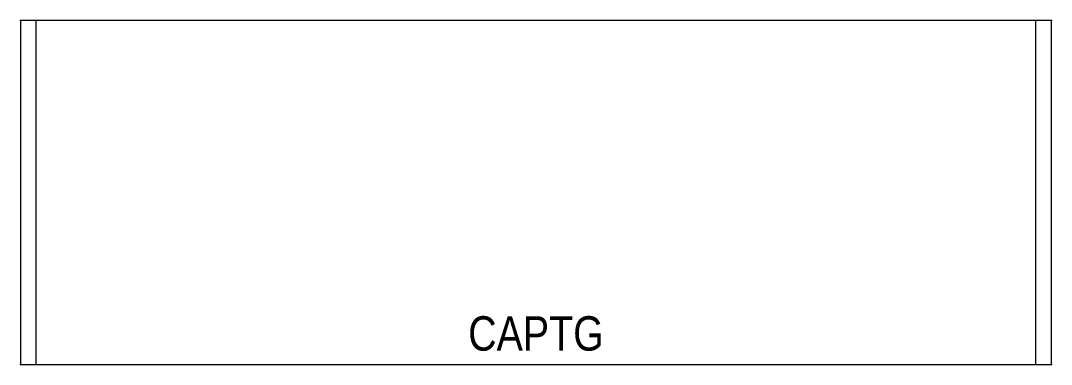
# Model space of a CAD drawing. Extents: x 0 to 75, y -25 to 0.
import ezdxf
from ezdxf.enums import TextEntityAlignment as Align

# ---------------------------------------------------------------- set-up
doc = ezdxf.new("R2010")
doc.units = 0
doc.header["$LTSCALE"] = 0.375
doc.header["$MEASUREMENT"] = 0
doc.layers.add('A-FURN-P-FREE', color=1, linetype='Continuous')
doc.layers.add('A-FURN-P-FREE-T', color=7, linetype='Continuous')
doc.styles.get("Standard").update_dxf_attribs({"font": 'ARIALN.TTF'})

msp = doc.modelspace()

# ---------------------------------------------------------------- linework, layer by layer
at = {"layer": 'A-FURN-P-FREE'}
for p, q in [((0, 0), (0, -25)), ((75, 0), (0, 0)), ((1.125, -25), (1.125, 0)), ((73.875, -25), (73.875, 0)), ((75, -25), (75, 0)), ((0, -25), (75, -25))]:
    msp.add_line(p, q, dxfattribs=at)
for p in [(0, 0), (75, 0), (0, -25), (75, -25)]:
    msp.add_point(p, dxfattribs=at)

# ---------------------------------------------------------------- texts
at = {"layer": 'A-FURN-P-FREE-T', "flags": 1}
for tag, s in [('CAPPN', '9243A'), ('CAPMG', 'STC'), ('CAPMC', 'SC9'), ('CAPQT', '1'), ('CAPDH', '0.000000'), ('CAPGC', '')]:
    msp.add_attdef(tag, (0, 0), s, height=0.001, dxfattribs=at)
at = {"layer": 'A-FURN-P-FREE-T'}
msp.add_attdef('CAPTG', text='75/25', height=2.5, dxfattribs=at).set_placement((37.5, -24), align=Align.CENTER)

doc.saveas('drawing.dxf')
